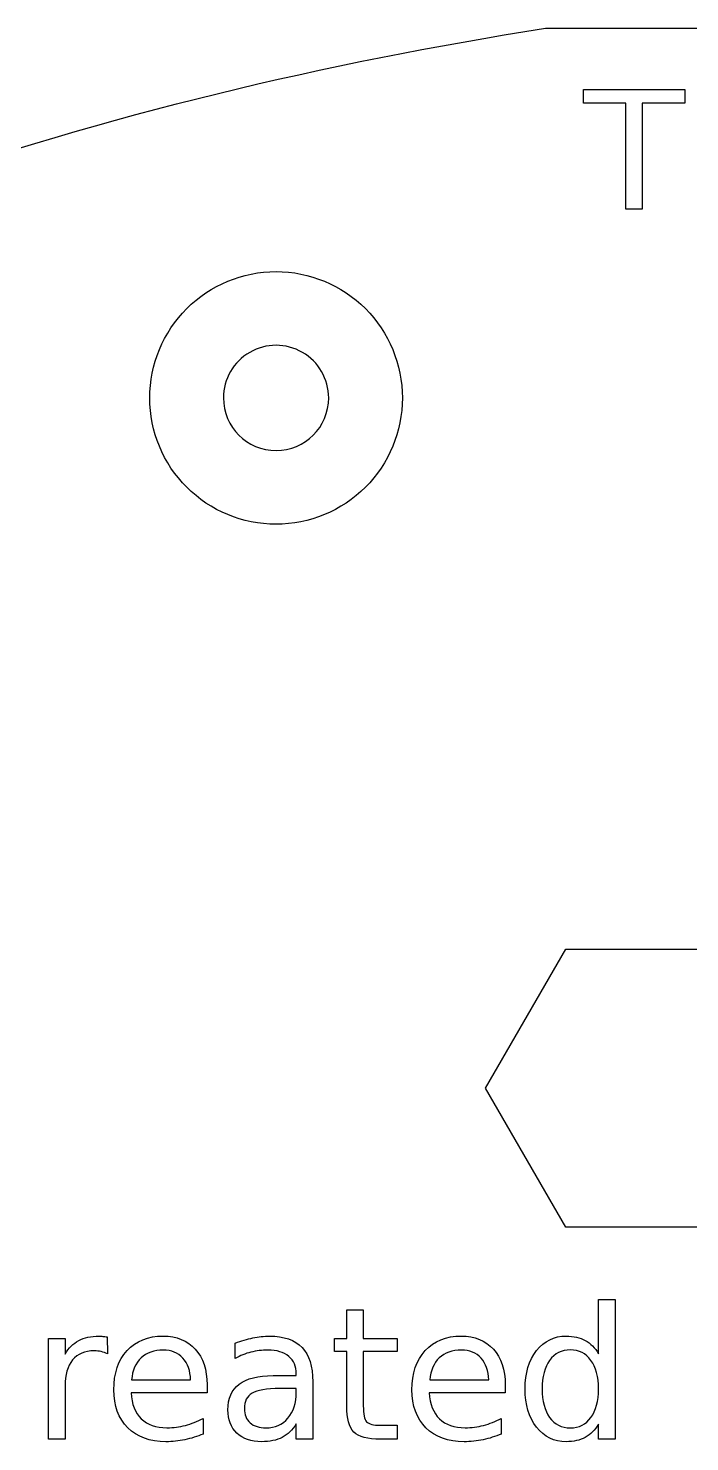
# Model space of a CAD drawing. Extents: x 1 to 248, y 2 to 47.
# Drawn here: x 191.33 to 201.64, y 24.65 to 46.67 of the extents above; entities that cross this region are included whole.
import ezdxf

# ---------------------------------------------------------------- set-up
doc = ezdxf.new("R2010")
doc.units = 0
doc.layers.get('0').update_dxf_attribs({"linetype": 'CONTINUOUS'})

msp = doc.modelspace()

# ---------------------------------------------------------------- linework, layer by layer
at = {"color": 1}
for p, q in [((199.38857, 46.66852), (218.98856, 46.66852)), ((196.00855, 40.909652), (196.00855, 40.909652)), ((197.15645, 40.909652), (197.15645, 40.909652)), ((198.45357, 30.156517), (199.70357, 32.321581)), ((199.70357, 32.321581), (202.20357, 32.321581)), ((199.70357, 27.991454), (198.45357, 30.156517)), ((202.20357, 27.991454), (199.70357, 27.991454))]:
    msp.add_line(p, q, dxfattribs=at)
at = {"color": 5}
for p, q in [((199.979372, 45.713551), (201.557678, 45.713551)), ((199.979372, 45.501111), (199.979372, 45.713551)), ((201.557678, 45.713551), (201.557678, 45.501111)), ((200.641681, 45.501111), (199.979372, 45.501111)), ((200.641681, 43.847825), (200.641681, 45.501111)), ((201.557678, 45.501111), (200.89536, 45.501111)), ((200.89536, 45.501111), (200.89536, 43.847825)), ((200.89536, 43.847825), (200.641681, 43.847825)), ((200.213401, 26.018759), (200.213401, 26.866886)), ((200.213401, 26.866886), (200.470913, 26.866886)), ((200.470913, 26.866886), (200.470913, 24.689187)), ((196.28902, 26.256681), (196.28902, 26.701738)), ((196.28902, 26.701738), (196.547933, 26.701738)), ((196.547933, 26.701738), (196.547974, 26.701739)), ((196.547974, 26.701739), (196.547974, 26.256682)), ((191.642536, 24.689184), (191.642536, 26.256679)), ((191.642536, 26.256679), (191.901459, 26.256679)), ((191.901459, 26.256679), (191.901459, 26.013157)), ((192.559177, 26.280463), (192.560192, 26.015948)), ((196.100085, 26.056546), (196.100085, 26.256681)), ((196.100085, 26.256681), (196.28902, 26.256681)), ((196.547974, 26.256682), (197.078412, 26.256682)), ((197.078412, 26.256682), (197.078412, 26.056547)), ((192.560192, 26.015948), (192.560658, 26.015959)), ((194.552221, 25.947392), (194.552221, 26.185315)), ((196.28902, 26.056546), (196.100085, 26.056546)), ((196.28902, 25.20562), (196.28902, 26.056546)), ((197.078412, 26.056547), (196.547974, 26.056547)), ((196.547974, 26.056547), (196.547974, 25.205621)), ((200.213401, 26.018762), (200.213401, 26.018759)), ((192.93714, 25.611492), (193.855242, 25.612913)), ((193.855242, 25.612913), (193.855242, 25.612892)), ((195.142834, 25.678671), (195.503911, 25.678671)), ((195.503911, 25.678671), (195.503911, 25.703867)), ((195.761433, 25.583501), (195.761433, 25.583499)), ((195.761433, 25.583499), (195.761433, 24.689187)), ((197.583644, 25.611492), (198.501747, 25.612913)), ((198.501747, 25.612913), (198.501747, 25.612892)), ((191.901459, 25.514918), (191.901459, 24.689184)), ((194.112764, 25.411354), (192.928748, 25.411354)), ((194.112764, 25.537316), (194.112764, 25.537313)), ((194.112764, 25.537313), (194.112764, 25.411354)), ((195.247829, 25.47714), (195.247799, 25.477133)), ((195.503941, 25.47714), (195.247829, 25.47714)), ((195.503941, 25.419756), (195.503941, 25.47714)), ((198.759269, 25.411354), (197.575252, 25.411354)), ((198.759269, 25.537316), (198.759269, 25.537313)), ((198.759269, 25.537313), (198.759269, 25.411354)), ((199.335879, 25.471535), (199.335879, 25.471535)), ((194.05258, 25.012483), (194.05258, 24.768962)), ((195.503911, 24.689187), (195.503911, 24.927111)), ((196.813847, 24.904716), (197.078372, 24.904716)), ((197.078372, 24.904716), (197.078372, 24.689186)), ((198.699084, 25.012483), (198.699084, 24.768962)), ((200.213401, 24.689187), (200.213401, 24.924311)), ((191.901459, 24.689184), (191.642536, 24.689184)), ((195.761433, 24.689187), (195.503911, 24.689187)), ((197.078372, 24.689186), (196.813847, 24.689186)), ((200.470913, 24.689187), (200.213401, 24.689187))]:
    msp.add_line(p, q, dxfattribs=at)
at = {"color": 1}
for points in [[(179.92991, 39.533839), (185.71839, 43.443578), (192.53085, 45.592598), (199.38856, 46.668516)], [(193.797045, 42.301163), (194.166099, 42.670214), (194.666642, 42.877543), (195.18856, 42.87754)], [(195.18856, 42.87754), (195.710477, 42.87754), (196.211017, 42.67021), (196.580068, 42.30116)], [(193.22066, 40.909652), (193.22066, 41.431571), (193.427992, 41.932112), (193.797045, 42.301163)], [(196.580068, 42.30116), (196.949119, 41.932109), (197.15645, 41.431569), (197.15645, 40.909652)], [(194.77855, 41.619793), (194.524841, 41.473314), (194.36855, 41.20261), (194.36855, 40.909652)], [(195.59855, 41.619793), (195.344841, 41.766272), (195.032259, 41.766272), (194.77855, 41.619793)], [(196.00855, 40.909652), (196.00855, 41.20261), (195.852259, 41.473314), (195.59855, 41.619793)], [(193.797045, 39.518141), (193.427992, 39.887192), (193.22066, 40.387734), (193.22066, 40.909652)], [(194.36855, 40.909652), (194.36855, 40.456779), (194.735677, 40.089652), (195.18855, 40.089652)], [(195.18855, 40.089652), (195.641423, 40.089652), (196.00855, 40.456779), (196.00855, 40.909652)], [(197.15645, 40.909652), (197.15645, 40.387736), (196.94912, 39.887195), (196.580068, 39.518144)], [(195.18856, 38.941764), (194.666642, 38.941761), (194.166098, 39.14909), (193.797045, 39.518141)], [(196.580068, 39.518144), (196.211017, 39.149094), (195.710477, 38.941764), (195.18856, 38.941764)]]:
    msp.add_open_spline(points, degree=3, dxfattribs=at)
at = {"color": 5}
for points in [[(191.901459, 26.013157), (191.955578, 26.108327), (192.026022, 26.178771), (192.11279, 26.22449)], [(192.11279, 26.22449), (192.199557, 26.271141), (192.30499, 26.294467), (192.429086, 26.294467)], [(192.429086, 26.294467), (192.446811, 26.294467), (192.466395, 26.29308), (192.48784, 26.290306)], [(192.48784, 26.290306), (192.509285, 26.288412), (192.533064, 26.285131), (192.559177, 26.280463)], [(192.867163, 26.067746), (193.006183, 26.218897), (193.193255, 26.294473), (193.428378, 26.294473)], [(193.428378, 26.294473), (193.63925, 26.294473), (193.805797, 26.226362), (193.928019, 26.090139)], [(194.552221, 26.185315), (194.646457, 26.221704), (194.737895, 26.248761), (194.826537, 26.266485)], [(194.826537, 26.266485), (194.915172, 26.285143), (195.001476, 26.294472), (195.08545, 26.294472)], [(195.08545, 26.294472), (195.312178, 26.294472), (195.481522, 26.235691), (195.593483, 26.118129)], [(197.513667, 26.067746), (197.652688, 26.218897), (197.83976, 26.294473), (198.074883, 26.294473)], [(198.074883, 26.294473), (198.285754, 26.294473), (198.452301, 26.226362), (198.574524, 26.090139)], [(199.247707, 26.067745), (199.367136, 26.218896), (199.521554, 26.294472), (199.710959, 26.294472)], [(199.710959, 26.294472), (199.826654, 26.294472), (199.925555, 26.271613), (200.007661, 26.225895)], [(200.007661, 26.225895), (200.090701, 26.181111), (200.159281, 26.112067), (200.213401, 26.018762)], [(192.353508, 26.064941), (192.207953, 26.064941), (192.095989, 26.017356), (192.017617, 25.922186)], [(192.465475, 26.052348), (192.431853, 26.060743), (192.394531, 26.064941), (192.353508, 26.064941)], [(192.560658, 26.015959), (192.531704, 26.032757), (192.499977, 26.044886), (192.465475, 26.052348)], [(192.660033, 25.457542), (192.660033, 25.714126), (192.729076, 25.917527), (192.867163, 26.067746)], [(193.431179, 26.076143), (193.287491, 26.076143), (193.172263, 26.035556), (193.085495, 25.954381)], [(193.736283, 25.950183), (193.659778, 26.034156), (193.558077, 26.076143), (193.431179, 26.076143)], [(193.928019, 26.090139), (194.051183, 25.954849), (194.112764, 25.770575), (194.112764, 25.537316)], [(194.79714, 26.043965), (194.712233, 26.022507), (194.630593, 25.990316), (194.552221, 25.947392)], [(195.058853, 26.076153), (194.969285, 26.076153), (194.882047, 26.065424), (194.79714, 26.043965)], [(195.386352, 25.978179), (195.308914, 26.043495), (195.199747, 26.076153), (195.058853, 26.076153)], [(195.593483, 26.118129), (195.70545, 26.000567), (195.761433, 25.822357), (195.761433, 25.583501)], [(197.306537, 25.457542), (197.306537, 25.714126), (197.375581, 25.917527), (197.513667, 26.067746)], [(198.077684, 26.076143), (197.933996, 26.076143), (197.818768, 26.035556), (197.732, 25.954381)], [(198.382788, 25.950183), (198.306276, 26.034156), (198.204575, 26.076143), (198.077684, 26.076143)], [(198.574524, 26.090139), (198.697687, 25.954849), (198.759269, 25.770575), (198.759269, 25.537316)], [(199.069964, 25.471537), (199.069964, 25.717858), (199.129212, 25.916594), (199.247707, 26.067745)], [(199.773945, 26.078939), (199.637718, 26.078939), (199.530419, 26.024823), (199.452047, 25.916591)], [(200.095832, 25.916591), (200.01746, 26.024823), (199.910164, 26.078939), (199.773945, 26.078939)], [(192.017617, 25.922186), (191.940178, 25.82795), (191.901459, 25.692194), (191.901459, 25.514918)], [(193.085495, 25.954381), (192.999655, 25.873208), (192.950203, 25.758911), (192.93714, 25.611492)], [(193.855242, 25.612892), (193.853212, 25.75378), (193.813559, 25.86621), (193.736283, 25.950183)], [(195.503911, 25.703867), (195.503911, 25.822362), (195.464725, 25.9138), (195.386352, 25.978179)], [(197.732, 25.954381), (197.64616, 25.873208), (197.596708, 25.758911), (197.583644, 25.611492)], [(198.501747, 25.612892), (198.499717, 25.75378), (198.460064, 25.86621), (198.382788, 25.950183)], [(199.452047, 25.916591), (199.374601, 25.809292), (199.335879, 25.660941), (199.335879, 25.471535)], [(200.213401, 25.471535), (200.213401, 25.660941), (200.174212, 25.809292), (200.095832, 25.916591)], [(194.437463, 25.145441), (194.437463, 25.321785), (194.496244, 25.454742), (194.613806, 25.544313)], [(194.613806, 25.544313), (194.732301, 25.633885), (194.908644, 25.678671), (195.142834, 25.678671)], [(192.878355, 24.866933), (192.732807, 25.012486), (192.660033, 25.209355), (192.660033, 25.457542)], [(192.928748, 25.411354), (192.93991, 25.234078), (192.993093, 25.098788), (193.088296, 25.005485)], [(194.815334, 25.405755), (194.735095, 25.358171), (194.694975, 25.276997), (194.694975, 25.162234)], [(195.247799, 25.477133), (195.039729, 25.477133), (194.895574, 25.45334), (194.815334, 25.405755)], [(195.37379, 25.015286), (195.460558, 25.116987), (195.503941, 25.25181), (195.503941, 25.419756)], [(197.52486, 24.866933), (197.379312, 25.012486), (197.306537, 25.209355), (197.306537, 25.457542)], [(197.575252, 25.411354), (197.586482, 25.234078), (197.639665, 25.098788), (197.734801, 25.005485)], [(199.247707, 24.875329), (199.129212, 25.02648), (199.069964, 25.225216), (199.069964, 25.471537)], [(199.335879, 25.471535), (199.335879, 25.28213), (199.374601, 25.133311), (199.452047, 25.025078)], [(200.095832, 25.025078), (200.174212, 25.133311), (200.213401, 25.28213), (200.213401, 25.471535)], [(194.578817, 24.782959), (194.484581, 24.873463), (194.437463, 24.99429), (194.437463, 25.145441)], [(194.694975, 25.162234), (194.694975, 25.070796), (194.724842, 24.998019), (194.784577, 24.943904)], [(196.402388, 24.79975), (196.32681, 24.874392), (196.28902, 25.009683), (196.28902, 25.20562)], [(196.547974, 25.205621), (196.547974, 25.077795), (196.565224, 24.995688), (196.599726, 24.959299)], [(193.088296, 25.005485), (193.184399, 24.913115), (193.317822, 24.86693), (193.488563, 24.86693)], [(193.488563, 24.86693), (193.587467, 24.86693), (193.683104, 24.87906), (193.775473, 24.903319)], [(193.775473, 24.903319), (193.868775, 24.927578), (193.961144, 24.963966), (194.05258, 25.012483)], [(194.784577, 24.943904), (194.845259, 24.890724), (194.927366, 24.864134), (195.030897, 24.864134)], [(195.030897, 24.864134), (195.173651, 24.864134), (195.287949, 24.914518), (195.37379, 25.015286)], [(195.503911, 24.927111), (195.445123, 24.831941), (195.371882, 24.761497), (195.284188, 24.715778)], [(196.599726, 24.959299), (196.635174, 24.922911), (196.706548, 24.904716), (196.813847, 24.904716)], [(197.734801, 25.005485), (197.830898, 24.913115), (197.96432, 24.86693), (198.135068, 24.86693)], [(198.135068, 24.86693), (198.233972, 24.86693), (198.329608, 24.87906), (198.421977, 24.903319)], [(198.421977, 24.903319), (198.51528, 24.927578), (198.607649, 24.963966), (198.699084, 25.012483)], [(199.452047, 25.025078), (199.530419, 24.91778), (199.637718, 24.86413), (199.773945, 24.86413)], [(199.773945, 24.86413), (199.910164, 24.86413), (200.01746, 24.91778), (200.095832, 25.025078)], [(200.213401, 24.924311), (200.159281, 24.831008), (200.090701, 24.761497), (200.007661, 24.715778)], [(193.473169, 24.648603), (193.223115, 24.648603), (193.024844, 24.72138), (192.878355, 24.866933)], [(193.768471, 24.679391), (193.671434, 24.658866), (193.573, 24.648603), (193.473169, 24.648603)], [(194.05258, 24.768962), (193.960211, 24.729773), (193.865508, 24.699916), (193.768471, 24.679391)], [(194.96229, 24.648602), (194.801811, 24.648602), (194.673987, 24.693388), (194.578817, 24.782959)], [(195.284188, 24.715778), (195.19648, 24.670994), (195.089181, 24.648602), (194.96229, 24.648602)], [(196.813847, 24.689186), (196.615113, 24.689186), (196.477959, 24.726041), (196.402388, 24.79975)], [(198.119674, 24.648603), (197.86962, 24.648603), (197.671349, 24.72138), (197.52486, 24.866933)], [(198.414976, 24.679391), (198.317939, 24.658866), (198.219505, 24.648603), (198.119674, 24.648603)], [(198.699084, 24.768962), (198.606715, 24.729773), (198.512012, 24.699916), (198.414976, 24.679391)], [(199.710959, 24.648602), (199.521554, 24.648602), (199.367136, 24.724178), (199.247707, 24.875329)], [(200.007661, 24.715778), (199.925555, 24.670994), (199.826654, 24.648602), (199.710959, 24.648602)]]:
    msp.add_open_spline(points, degree=3, dxfattribs=at)

doc.saveas('drawing.dxf')
